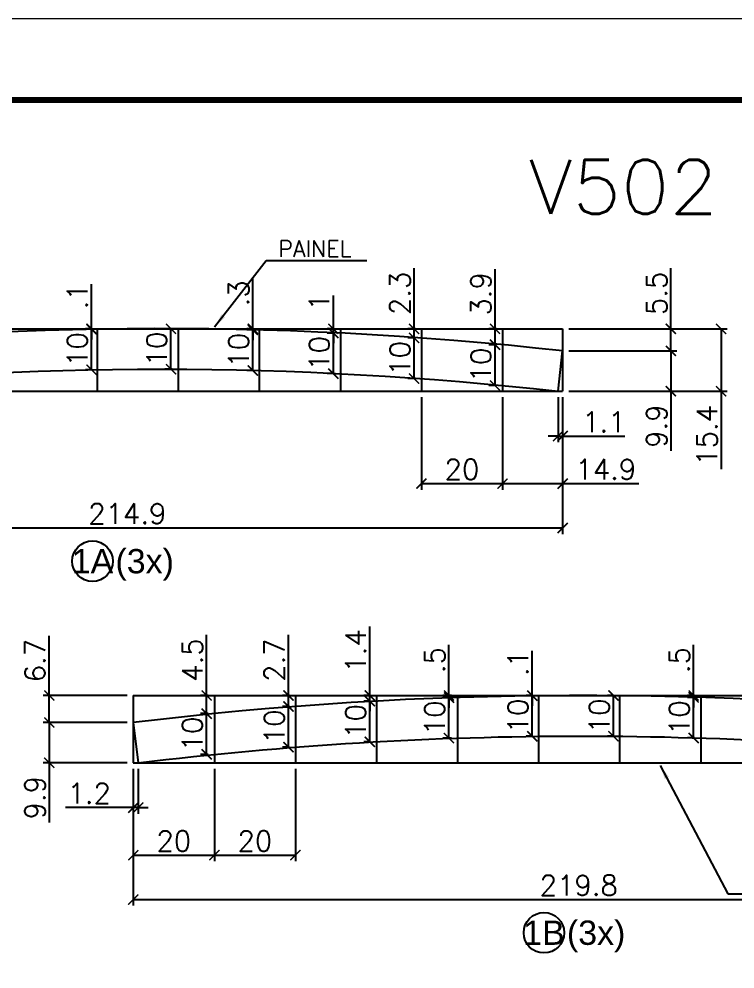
# Model space of a CAD drawing. Extents: x 3309 to 9563, y -2522 to 14608.
# Drawn here: x 8404.7 to 8758.1, y 7247.6 to 7716.4 of the extents above; entities that cross this region are included whole.
import ezdxf
from ezdxf.enums import TextEntityAlignment as Align

# ---------------------------------------------------------------- set-up
doc = ezdxf.new("R2010")
doc.units = 0
doc.header["$PDMODE"] = 35
doc.header["$PDSIZE"] = -10
doc.linetypes.add('DASHED', pattern=[0.75, 0.5, -0.25])
doc.layers.add('COTA', color=241, linetype='Continuous')
doc.layers.add('Romaneio', color=10, linetype='Continuous')
for name, color, linetype, lineweight in [('Folhas', 255, 'Continuous', 9), ('SARRAFO DE PRESSAO', 251, 'DASHED', 9), ('Texto Seção', 7, 'Continuous', 15)]:
    doc.layers.add(name, color=color, linetype=linetype, lineweight=lineweight)
doc.styles.add('ARIAL', font='arial.ttf')
doc.styles.add('COTA TECNICA', font='techl___.ttf', dxfattribs={"height": 10})
doc.styles.add('REGUA-120', font='ROMANS.shx', dxfattribs={"height": 15})
doc.styles.add('Romans', font='romans.shx')
doc.dimstyles.new('Cota Seção (2x)', dxfattribs={"dimtxt": 10, "dimasz": 5, "dimexe": 3, "dimexo": 3, "dimgap": 2, "dimtad": 3, "dimdec": 1, "dimlfac": 0.5, "dimzin": 12, "dimdsep": 46, "dimtxsty": 'Romans', "dimblk": 'ARCHTICK', "dimcen": 0, "dimclrd": 4, "dimclre": 4, "dimclrt": 1, "dimadec": 1, "dimazin": 3, "dimtfac": 1, "dimtdec": 1, "dimtmove": 0, "dimatfit": 3, "dimldrblk": 'OBLIQUE', "dimfxl": 1, "dimtolj": 1, "dimtzin": 12, "dimarcsym": 0})
doc.dimstyles.new('PAINEL', dxfattribs={"dimtxt": 10, "dimasz": 3, "dimexe": 3, "dimexo": 3, "dimgap": 3, "dimtad": 1, "dimdec": 1, "dimzin": 12, "dimdsep": 46, "dimtxsty": 'COTA TECNICA', "dimblk1": 'OBLIQUE', "dimblk2": 'OBLIQUE', "dimsah": 1, "dimcen": 0.9, "dimclrd": 4, "dimclre": 4, "dimclrt": 240, "dimadec": 1, "dimazin": 3, "dimtfac": 1, "dimtdec": 1, "dimtmove": 0, "dimatfit": 3, "dimfxl": 1, "dimtolj": 1, "dimtzin": 12, "dimarcsym": 0})

# ---------------------------------------------------------------- blocks, each defined once
blk = doc.blocks.new('9999999999')
at = {"layer": 'Folhas'}
blk.add_lwpolyline([(98138.98, 34190.21), (99623.98, 34190.21), (99623.98, 35240.21), (98138.98, 35240.21)], close=True, dxfattribs=at)
at = {"layer": 'Folhas', "color": 30, "const_width": 3}
blk.add_lwpolyline([(98213.98, 34230.21), (99583.98, 34230.21), (99583.98, 35200.21), (98213.98, 35200.21)], close=True, dxfattribs=at)
blk = doc.blocks.new('_ArchTick')
at = {"color": 0, "linetype": 'ByBlock', "const_width": 0.15}
blk.add_lwpolyline([(-0.5, -0.5), (0.5, 0.5)], dxfattribs=at)
blk = doc.blocks.new('*D1742')
at = {"layer": 'COTA', "color": 4, "lineweight": -2, "transparency": 16777216}
for p, q in [((8243.31, 7529.73), (8243.31, 7462.25)), ((8673.02, 7529.73), (8673.02, 7462.25)), ((8243.31, 7465.25), (8673.02, 7465.25))]:
    blk.add_line(p, q, dxfattribs=at)
at = {"layer": 'Defpoints', "color": 0, "transparency": 16777216}
for p in [(8243.31, 7532.73), (8673.02, 7532.73), (8673.02, 7465.25)]:
    blk.add_point(p, dxfattribs=at)
at = {"layer": 'COTA', "color": 4, "lineweight": -2, "transparency": 16777216, "xscale": 5, "yscale": 5, "zscale": 5, "rotation": 180}
blk.add_blockref('_ArchTick', (8243.31, 7465.25), dxfattribs=at)
at = {"layer": 'COTA', "color": 4, "lineweight": -2, "transparency": 16777216, "xscale": 5, "yscale": 5, "zscale": 5}
blk.add_blockref('_ArchTick', (8673.02, 7465.25), dxfattribs=at)
at = {"layer": 'COTA', "color": 1, "transparency": 16777216, "insert": (8458.17, 7472.25), "char_height": 10, "attachment_point": 5, "style": 'Romans'}
blk.add_mtext('\\A1;214.9', dxfattribs=at)
blk = doc.blocks.new('_Oblique')
at = {"color": 0, "linetype": 'ByBlock', "lineweight": -2}
blk.add_line((-0.5, -0.5), (0.5, 0.5), dxfattribs=at)
blk = doc.blocks.new('*D1746')
at = {"layer": 'COTA', "color": 4, "lineweight": -2, "transparency": 16777216}
for p, q in [((8603.31, 7529.73), (8603.31, 7484.14)), ((8643.31, 7529.73), (8643.31, 7484.14)), ((8603.31, 7487.14), (8643.31, 7487.14))]:
    blk.add_line(p, q, dxfattribs=at)
at = {"layer": 'Defpoints', "color": 0, "transparency": 16777216}
for p in [(8603.31, 7532.73), (8643.31, 7532.73), (8643.31, 7487.14)]:
    blk.add_point(p, dxfattribs=at)
at = {"layer": 'COTA', "color": 4, "lineweight": -2, "transparency": 16777216, "xscale": 5, "yscale": 5, "zscale": 5, "rotation": 180}
blk.add_blockref('_ArchTick', (8603.31, 7487.14), dxfattribs=at)
at = {"layer": 'COTA', "color": 4, "lineweight": -2, "transparency": 16777216, "xscale": 5, "yscale": 5, "zscale": 5}
blk.add_blockref('_ArchTick', (8643.31, 7487.14), dxfattribs=at)
at = {"layer": 'COTA', "color": 1, "transparency": 16777216, "insert": (8623.31, 7494.14), "char_height": 10, "attachment_point": 5, "style": 'Romans'}
blk.add_mtext('\\A1;20', dxfattribs=at)
blk = doc.blocks.new('*D1747')
at = {"layer": 'COTA', "color": 4, "lineweight": -2, "transparency": 16777216}
for p, q in [((8643.31, 7529.73), (8643.31, 7484.14)), ((8673.02, 7529.73), (8673.02, 7484.14)), ((8643.31, 7487.14), (8673.02, 7487.14)), ((8673.02, 7487.14), (8710.6, 7487.14))]:
    blk.add_line(p, q, dxfattribs=at)
at = {"layer": 'Defpoints', "color": 0, "transparency": 16777216}
for p in [(8643.31, 7532.73), (8673.02, 7532.73), (8673.02, 7487.14)]:
    blk.add_point(p, dxfattribs=at)
at = {"layer": 'COTA', "color": 4, "lineweight": -2, "transparency": 16777216, "xscale": 5, "yscale": 5, "zscale": 5, "rotation": 180}
blk.add_blockref('_ArchTick', (8643.31, 7487.14), dxfattribs=at)
at = {"layer": 'COTA', "color": 4, "lineweight": -2, "transparency": 16777216, "xscale": 5, "yscale": 5, "zscale": 5}
blk.add_blockref('_ArchTick', (8673.02, 7487.14), dxfattribs=at)
at = {"layer": 'COTA', "color": 1, "transparency": 16777216, "insert": (8694.31, 7494.14), "char_height": 10, "attachment_point": 5, "style": 'Romans'}
blk.add_mtext('\\A1;14.9', dxfattribs=at)
blk = doc.blocks.new('*D1748')
at = {"layer": 'COTA', "color": 4, "lineweight": -2, "transparency": 16777216}
for p, q in [((8670.81, 7529.73), (8670.81, 7507.6)), ((8673.02, 7529.73), (8673.02, 7507.6)), ((8670.81, 7510.6), (8665.81, 7510.6)), ((8670.81, 7510.6), (8673.02, 7510.6)), ((8673.02, 7510.6), (8703.69, 7510.6))]:
    blk.add_line(p, q, dxfattribs=at)
at = {"layer": 'Defpoints', "color": 0, "transparency": 16777216}
for p in [(8670.81, 7532.73), (8673.02, 7532.73), (8673.02, 7510.6)]:
    blk.add_point(p, dxfattribs=at)
at = {"layer": 'COTA', "color": 4, "lineweight": -2, "transparency": 16777216, "xscale": 5, "yscale": 5, "zscale": 5}
blk.add_blockref('_ArchTick', (8670.81, 7510.6), dxfattribs=at)
at = {"layer": 'COTA', "color": 4, "lineweight": -2, "transparency": 16777216, "xscale": 5, "yscale": 5, "zscale": 5, "rotation": 180}
blk.add_blockref('_ArchTick', (8673.02, 7510.6), dxfattribs=at)
at = {"layer": 'COTA', "color": 1, "transparency": 16777216, "insert": (8693.36, 7517.6), "char_height": 10, "attachment_point": 5, "style": 'Romans'}
blk.add_mtext('\\A1;1.1', dxfattribs=at)
blk = doc.blocks.new('*D1759')
at = {"layer": 'COTA', "color": 4, "lineweight": -2, "transparency": 16777216}
for p, q in [((8440.31, 7563.32), (8437.55, 7563.32)), ((8440.55, 7543.32), (8440.55, 7563.32)), ((8440.31, 7543.32), (8437.55, 7543.32))]:
    blk.add_line(p, q, dxfattribs=at)
at = {"layer": 'Defpoints', "color": 0, "transparency": 16777216}
for p in [(8440.55, 7563.32), (8443.31, 7563.32), (8443.31, 7543.32)]:
    blk.add_point(p, dxfattribs=at)
at = {"layer": 'COTA', "color": 4, "lineweight": -2, "transparency": 16777216, "xscale": 5, "yscale": 5, "zscale": 5}
for p, rotation in [((8440.55, 7563.32), 90), ((8440.55, 7543.32), 270)]:
    blk.add_blockref('_ArchTick', p, dxfattribs=dict(at, rotation=rotation))
at = {"layer": 'COTA', "color": 1, "transparency": 16777216, "insert": (8433.55, 7553.32), "char_height": 10, "attachment_point": 5, "rotation": 90, "style": 'Romans'}
blk.add_mtext('\\A1;10', dxfattribs=at)
blk = doc.blocks.new('*D1760')
at = {"layer": 'COTA', "color": 4, "lineweight": -2, "transparency": 16777216}
for p, q in [((8440.55, 7563.52), (8440.55, 7585.62)), ((8440.31, 7563.52), (8437.55, 7563.52)), ((8440.31, 7563.32), (8437.55, 7563.32)), ((8440.55, 7563.32), (8440.55, 7563.52)), ((8440.55, 7563.32), (8440.55, 7558.32))]:
    blk.add_line(p, q, dxfattribs=at)
at = {"layer": 'Defpoints', "color": 0, "transparency": 16777216}
for p in [(8440.55, 7563.52), (8443.31, 7563.52), (8443.31, 7563.32)]:
    blk.add_point(p, dxfattribs=at)
at = {"layer": 'COTA', "color": 4, "lineweight": -2, "transparency": 16777216, "xscale": 5, "yscale": 5, "zscale": 5}
for p, rotation in [((8440.55, 7563.52), 270), ((8440.55, 7563.32), 90)]:
    blk.add_blockref('_ArchTick', p, dxfattribs=dict(at, rotation=rotation))
at = {"layer": 'COTA', "color": 1, "transparency": 16777216, "insert": (8433.55, 7579.57), "char_height": 10, "attachment_point": 5, "rotation": 90, "style": 'Romans'}
blk.add_mtext('\\A1;.1', dxfattribs=at)
blk = doc.blocks.new('*D1761')
at = {"layer": 'COTA', "color": 4, "lineweight": -2, "transparency": 16777216}
for p, q in [((8480.31, 7563.52), (8476.72, 7563.52)), ((8479.72, 7543.59), (8479.72, 7563.52)), ((8480.31, 7543.59), (8476.72, 7543.59))]:
    blk.add_line(p, q, dxfattribs=at)
at = {"layer": 'Defpoints', "color": 0, "transparency": 16777216}
for p in [(8479.72, 7563.52), (8483.31, 7563.52), (8483.31, 7543.59)]:
    blk.add_point(p, dxfattribs=at)
at = {"layer": 'COTA', "color": 4, "lineweight": -2, "transparency": 16777216, "xscale": 5, "yscale": 5, "zscale": 5}
for p, rotation in [((8479.72, 7563.52), 90), ((8479.72, 7543.59), 270)]:
    blk.add_blockref('_ArchTick', p, dxfattribs=dict(at, rotation=rotation))
at = {"layer": 'COTA', "color": 1, "transparency": 16777216, "insert": (8472.72, 7553.56), "char_height": 10, "attachment_point": 5, "rotation": 90, "style": 'Romans'}
blk.add_mtext('\\A1;10', dxfattribs=at)
blk = doc.blocks.new('*D1762')
at = {"layer": 'COTA', "color": 4, "lineweight": -2, "transparency": 16777216}
for p, q in [((8520.31, 7562.96), (8517.13, 7562.96)), ((8520.13, 7542.96), (8520.13, 7562.96)), ((8520.31, 7542.96), (8517.13, 7542.96))]:
    blk.add_line(p, q, dxfattribs=at)
at = {"layer": 'Defpoints', "color": 0, "transparency": 16777216}
for p in [(8520.13, 7562.96), (8523.31, 7562.96), (8523.31, 7542.96)]:
    blk.add_point(p, dxfattribs=at)
at = {"layer": 'COTA', "color": 4, "lineweight": -2, "transparency": 16777216, "xscale": 5, "yscale": 5, "zscale": 5}
for p, rotation in [((8520.13, 7562.96), 90), ((8520.13, 7542.96), 270)]:
    blk.add_blockref('_ArchTick', p, dxfattribs=dict(at, rotation=rotation))
at = {"layer": 'COTA', "color": 1, "transparency": 16777216, "insert": (8513.13, 7552.96), "char_height": 10, "attachment_point": 5, "rotation": 90, "style": 'Romans'}
blk.add_mtext('\\A1;10', dxfattribs=at)
blk = doc.blocks.new('*D1763')
at = {"layer": 'COTA', "color": 4, "lineweight": -2, "transparency": 16777216}
for p, q in [((8520.13, 7563.52), (8520.13, 7588.48)), ((8520.31, 7563.52), (8517.13, 7563.52)), ((8520.31, 7562.96), (8517.13, 7562.96)), ((8520.13, 7562.96), (8520.13, 7563.52)), ((8520.13, 7562.96), (8520.13, 7557.96))]:
    blk.add_line(p, q, dxfattribs=at)
at = {"layer": 'Defpoints', "color": 0, "transparency": 16777216}
for p in [(8520.13, 7563.52), (8523.31, 7563.52), (8523.31, 7562.96)]:
    blk.add_point(p, dxfattribs=at)
at = {"layer": 'COTA', "color": 4, "lineweight": -2, "transparency": 16777216, "xscale": 5, "yscale": 5, "zscale": 5}
for p, rotation in [((8520.13, 7563.52), 270), ((8520.13, 7562.96), 90)]:
    blk.add_blockref('_ArchTick', p, dxfattribs=dict(at, rotation=rotation))
at = {"layer": 'COTA', "color": 1, "transparency": 16777216, "insert": (8513.13, 7581), "char_height": 10, "attachment_point": 5, "rotation": 90, "style": 'Romans'}
blk.add_mtext('\\A1;.3', dxfattribs=at)
blk = doc.blocks.new('*D1764')
at = {"layer": 'COTA', "color": 4, "lineweight": -2, "transparency": 16777216}
for p, q in [((8560.31, 7561.44), (8556.85, 7561.44)), ((8559.85, 7541.41), (8559.85, 7561.44)), ((8560.31, 7541.41), (8556.85, 7541.41))]:
    blk.add_line(p, q, dxfattribs=at)
at = {"layer": 'Defpoints', "color": 0, "transparency": 16777216}
for p in [(8559.85, 7561.44), (8563.31, 7561.44), (8563.31, 7541.41)]:
    blk.add_point(p, dxfattribs=at)
at = {"layer": 'COTA', "color": 4, "lineweight": -2, "transparency": 16777216, "xscale": 5, "yscale": 5, "zscale": 5}
for p, rotation in [((8559.85, 7561.44), 90), ((8559.85, 7541.41), 270)]:
    blk.add_blockref('_ArchTick', p, dxfattribs=dict(at, rotation=rotation))
at = {"layer": 'COTA', "color": 1, "transparency": 16777216, "insert": (8552.85, 7551.42), "char_height": 10, "attachment_point": 5, "rotation": 90, "style": 'Romans'}
blk.add_mtext('\\A1;10', dxfattribs=at)
blk = doc.blocks.new('*D1765')
at = {"layer": 'COTA', "color": 4, "lineweight": -2, "transparency": 16777216}
for p, q in [((8559.85, 7563.52), (8559.85, 7579.91)), ((8560.31, 7563.52), (8556.85, 7563.52)), ((8559.85, 7561.44), (8559.85, 7563.52)), ((8560.31, 7561.44), (8556.85, 7561.44)), ((8559.85, 7561.44), (8559.85, 7556.44))]:
    blk.add_line(p, q, dxfattribs=at)
at = {"layer": 'Defpoints', "color": 0, "transparency": 16777216}
for p in [(8559.85, 7563.52), (8563.31, 7563.52), (8563.31, 7561.44)]:
    blk.add_point(p, dxfattribs=at)
at = {"layer": 'COTA', "color": 4, "lineweight": -2, "transparency": 16777216, "xscale": 5, "yscale": 5, "zscale": 5}
for p, rotation in [((8559.85, 7563.52), 270), ((8559.85, 7561.44), 90)]:
    blk.add_blockref('_ArchTick', p, dxfattribs=dict(at, rotation=rotation))
at = {"layer": 'COTA', "color": 1, "transparency": 16777216, "insert": (8552.85, 7576.72), "char_height": 10, "attachment_point": 5, "rotation": 90, "style": 'Romans'}
blk.add_mtext('\\A1;1', dxfattribs=at)
blk = doc.blocks.new('*D1766')
at = {"layer": 'COTA', "color": 4, "lineweight": -2, "transparency": 16777216}
for p, q in [((8600.31, 7559.01), (8596.68, 7559.01)), ((8599.68, 7538.96), (8599.68, 7559.01)), ((8600.31, 7538.96), (8596.68, 7538.96))]:
    blk.add_line(p, q, dxfattribs=at)
at = {"layer": 'Defpoints', "color": 0, "transparency": 16777216}
for p in [(8599.68, 7559.01), (8603.31, 7559.01), (8603.31, 7538.96)]:
    blk.add_point(p, dxfattribs=at)
at = {"layer": 'COTA', "color": 4, "lineweight": -2, "transparency": 16777216, "xscale": 5, "yscale": 5, "zscale": 5}
for p, rotation in [((8599.68, 7559.01), 90), ((8599.68, 7538.96), 270)]:
    blk.add_blockref('_ArchTick', p, dxfattribs=dict(at, rotation=rotation))
at = {"layer": 'COTA', "color": 1, "transparency": 16777216, "insert": (8592.68, 7548.98), "char_height": 10, "attachment_point": 5, "rotation": 90, "style": 'Romans'}
blk.add_mtext('\\A1;10', dxfattribs=at)
blk = doc.blocks.new('*D1767')
at = {"layer": 'COTA', "color": 4, "lineweight": -2, "transparency": 16777216}
for p, q in [((8599.68, 7563.52), (8599.68, 7593.48)), ((8600.31, 7563.52), (8596.68, 7563.52)), ((8599.68, 7559.01), (8599.68, 7563.52)), ((8600.31, 7559.01), (8596.68, 7559.01))]:
    blk.add_line(p, q, dxfattribs=at)
at = {"layer": 'Defpoints', "color": 0, "transparency": 16777216}
for p in [(8599.68, 7563.52), (8603.31, 7563.52), (8603.31, 7559.01)]:
    blk.add_point(p, dxfattribs=at)
at = {"layer": 'COTA', "color": 4, "lineweight": -2, "transparency": 16777216, "xscale": 5, "yscale": 5, "zscale": 5}
for p, rotation in [((8599.68, 7563.52), 90), ((8599.68, 7559.01), 270)]:
    blk.add_blockref('_ArchTick', p, dxfattribs=dict(at, rotation=rotation))
at = {"layer": 'COTA', "color": 1, "transparency": 16777216, "insert": (8592.68, 7581), "char_height": 10, "attachment_point": 5, "rotation": 90, "style": 'Romans'}
blk.add_mtext('\\A1;2.3', dxfattribs=at)
blk = doc.blocks.new('*D1768')
at = {"layer": 'COTA', "color": 4, "lineweight": -2, "transparency": 16777216}
for p, q in [((8640.31, 7555.67), (8636.64, 7555.67)), ((8639.64, 7535.58), (8639.64, 7555.67)), ((8640.31, 7535.58), (8636.64, 7535.58))]:
    blk.add_line(p, q, dxfattribs=at)
at = {"layer": 'Defpoints', "color": 0, "transparency": 16777216}
for p in [(8639.64, 7555.67), (8643.31, 7555.67), (8643.31, 7535.58)]:
    blk.add_point(p, dxfattribs=at)
at = {"layer": 'COTA', "color": 4, "lineweight": -2, "transparency": 16777216, "xscale": 5, "yscale": 5, "zscale": 5}
for p, rotation in [((8639.64, 7555.67), 90), ((8639.64, 7535.58), 270)]:
    blk.add_blockref('_ArchTick', p, dxfattribs=dict(at, rotation=rotation))
at = {"layer": 'COTA', "color": 1, "transparency": 16777216, "insert": (8632.64, 7545.63), "char_height": 10, "attachment_point": 5, "rotation": 90, "style": 'Romans'}
blk.add_mtext('\\A1;10', dxfattribs=at)
blk = doc.blocks.new('*D1769')
at = {"layer": 'COTA', "color": 4, "lineweight": -2, "transparency": 16777216}
for p, q in [((8639.64, 7563.52), (8639.64, 7593)), ((8640.31, 7563.52), (8636.64, 7563.52)), ((8639.64, 7555.67), (8639.64, 7563.52)), ((8640.31, 7555.67), (8636.64, 7555.67))]:
    blk.add_line(p, q, dxfattribs=at)
at = {"layer": 'Defpoints', "color": 0, "transparency": 16777216}
for p in [(8639.64, 7563.52), (8643.31, 7563.52), (8643.31, 7555.67)]:
    blk.add_point(p, dxfattribs=at)
at = {"layer": 'COTA', "color": 4, "lineweight": -2, "transparency": 16777216, "xscale": 5, "yscale": 5, "zscale": 5}
for p, rotation in [((8639.64, 7563.52), 90), ((8639.64, 7555.67), 270)]:
    blk.add_blockref('_ArchTick', p, dxfattribs=dict(at, rotation=rotation))
at = {"layer": 'COTA', "color": 1, "transparency": 16777216, "insert": (8632.64, 7580.76), "char_height": 10, "attachment_point": 5, "rotation": 90, "style": 'Romans'}
blk.add_mtext('\\A1;3.9', dxfattribs=at)
blk = doc.blocks.new('*D1770')
at = {"layer": 'COTA', "color": 4, "lineweight": -2, "transparency": 16777216}
for p, q in [((8676.02, 7552.61), (8729.43, 7552.61)), ((8726.43, 7552.61), (8726.43, 7532.73)), ((8676.02, 7532.73), (8729.43, 7532.73)), ((8726.43, 7532.73), (8726.43, 7503.26))]:
    blk.add_line(p, q, dxfattribs=at)
at = {"layer": 'Defpoints', "color": 0, "transparency": 16777216}
for p in [(8673.02, 7552.61), (8673.02, 7532.73), (8726.43, 7532.73)]:
    blk.add_point(p, dxfattribs=at)
at = {"layer": 'COTA', "color": 4, "lineweight": -2, "transparency": 16777216, "xscale": 5, "yscale": 5, "zscale": 5}
for p, rotation in [((8726.43, 7552.61), 90), ((8726.43, 7532.73), 270)]:
    blk.add_blockref('_ArchTick', p, dxfattribs=dict(at, rotation=rotation))
at = {"layer": 'COTA', "color": 1, "transparency": 16777216, "insert": (8719.43, 7515.49), "char_height": 10, "attachment_point": 5, "rotation": 90, "style": 'Romans'}
blk.add_mtext('\\A1;9.9', dxfattribs=at)
blk = doc.blocks.new('*D1771')
at = {"layer": 'COTA', "color": 4, "lineweight": -2, "transparency": 16777216}
for p, q in [((8726.43, 7563.52), (8726.43, 7593.48)), ((8676.02, 7563.52), (8729.43, 7563.52)), ((8726.43, 7552.61), (8726.43, 7563.52)), ((8676.02, 7552.61), (8729.43, 7552.61))]:
    blk.add_line(p, q, dxfattribs=at)
at = {"layer": 'Defpoints', "color": 0, "transparency": 16777216}
for p in [(8673.02, 7563.52), (8726.43, 7563.52), (8673.02, 7552.61)]:
    blk.add_point(p, dxfattribs=at)
at = {"layer": 'COTA', "color": 4, "lineweight": -2, "transparency": 16777216, "xscale": 5, "yscale": 5, "zscale": 5}
for p, rotation in [((8726.43, 7563.52), 90), ((8726.43, 7552.61), 270)]:
    blk.add_blockref('_ArchTick', p, dxfattribs=dict(at, rotation=rotation))
at = {"layer": 'COTA', "color": 1, "transparency": 16777216, "insert": (8719.43, 7581), "char_height": 10, "attachment_point": 5, "rotation": 90, "style": 'Romans'}
blk.add_mtext('\\A1;5.5', dxfattribs=at)
blk = doc.blocks.new('*D1772')
at = {"layer": 'COTA', "color": 4, "lineweight": -2, "transparency": 16777216}
for p, q in [((8676.02, 7563.52), (8754.19, 7563.52)), ((8751.19, 7563.52), (8751.19, 7532.73)), ((8676.02, 7532.73), (8754.19, 7532.73)), ((8751.19, 7532.73), (8751.19, 7494.21))]:
    blk.add_line(p, q, dxfattribs=at)
at = {"layer": 'Defpoints', "color": 0, "transparency": 16777216}
for p in [(8673.02, 7563.52), (8673.02, 7532.73), (8751.19, 7532.73)]:
    blk.add_point(p, dxfattribs=at)
at = {"layer": 'COTA', "color": 4, "lineweight": -2, "transparency": 16777216, "xscale": 5, "yscale": 5, "zscale": 5}
for p, rotation in [((8751.19, 7563.52), 90), ((8751.19, 7532.73), 270)]:
    blk.add_blockref('_ArchTick', p, dxfattribs=dict(at, rotation=rotation))
at = {"layer": 'COTA', "color": 1, "transparency": 16777216, "insert": (8744.19, 7510.97), "char_height": 10, "attachment_point": 5, "rotation": 90, "style": 'Romans'}
blk.add_mtext('\\A1;15.4', dxfattribs=at)
blk = doc.blocks.new('*D1815')
at = {"layer": 'COTA', "color": 4, "lineweight": -2, "transparency": 16777216}
for p, q in [((8461.13, 7346.38), (8461.13, 7278.9)), ((8900.82, 7346.38), (8900.82, 7278.9)), ((8461.13, 7281.9), (8900.82, 7281.9))]:
    blk.add_line(p, q, dxfattribs=at)
at = {"layer": 'Defpoints', "color": 0, "transparency": 16777216}
for p in [(8461.13, 7349.38), (8900.82, 7349.38), (8900.82, 7281.9)]:
    blk.add_point(p, dxfattribs=at)
at = {"layer": 'COTA', "color": 4, "lineweight": -2, "transparency": 16777216, "xscale": 5, "yscale": 5, "zscale": 5, "rotation": 180}
blk.add_blockref('_ArchTick', (8461.13, 7281.9), dxfattribs=at)
at = {"layer": 'COTA', "color": 4, "lineweight": -2, "transparency": 16777216, "xscale": 5, "yscale": 5, "zscale": 5}
blk.add_blockref('_ArchTick', (8900.82, 7281.9), dxfattribs=at)
at = {"layer": 'COTA', "color": 1, "transparency": 16777216, "insert": (8680.97, 7288.9), "char_height": 10, "attachment_point": 5, "style": 'Romans'}
blk.add_mtext('\\A1;219.8', dxfattribs=at)
blk = doc.blocks.new('*D1816')
at = {"layer": 'COTA', "color": 4, "lineweight": -2, "transparency": 16777216}
for p, q in [((8461.13, 7346.38), (8461.13, 7324.25)), ((8463.53, 7346.38), (8463.53, 7324.25)), ((8461.13, 7327.25), (8427.6, 7327.25)), ((8463.53, 7327.25), (8461.13, 7327.25)), ((8463.53, 7327.25), (8468.53, 7327.25))]:
    blk.add_line(p, q, dxfattribs=at)
at = {"layer": 'Defpoints', "color": 0, "transparency": 16777216}
for p in [(8461.13, 7349.38), (8463.53, 7349.38), (8461.13, 7327.25)]:
    blk.add_point(p, dxfattribs=at)
at = {"layer": 'COTA', "color": 4, "lineweight": -2, "transparency": 16777216, "xscale": 5, "yscale": 5, "zscale": 5}
blk.add_blockref('_ArchTick', (8461.13, 7327.25), dxfattribs=at)
at = {"layer": 'COTA', "color": 4, "lineweight": -2, "transparency": 16777216, "xscale": 5, "yscale": 5, "zscale": 5, "rotation": 180}
blk.add_blockref('_ArchTick', (8463.53, 7327.25), dxfattribs=at)
at = {"layer": 'COTA', "color": 1, "transparency": 16777216, "insert": (8439.36, 7334.25), "char_height": 10, "attachment_point": 5, "style": 'Romans'}
blk.add_mtext('\\A1;1.2', dxfattribs=at)
blk = doc.blocks.new('*D1817')
at = {"layer": 'COTA', "color": 4, "lineweight": -2, "transparency": 16777216}
for p, q in [((8461.13, 7346.38), (8461.13, 7300.79)), ((8501.13, 7346.38), (8501.13, 7300.79)), ((8461.13, 7303.79), (8501.13, 7303.79))]:
    blk.add_line(p, q, dxfattribs=at)
at = {"layer": 'Defpoints', "color": 0, "transparency": 16777216}
for p in [(8461.13, 7349.38), (8501.13, 7349.38), (8501.13, 7303.79)]:
    blk.add_point(p, dxfattribs=at)
at = {"layer": 'COTA', "color": 4, "lineweight": -2, "transparency": 16777216, "xscale": 5, "yscale": 5, "zscale": 5, "rotation": 180}
blk.add_blockref('_ArchTick', (8461.13, 7303.79), dxfattribs=at)
at = {"layer": 'COTA', "color": 4, "lineweight": -2, "transparency": 16777216, "xscale": 5, "yscale": 5, "zscale": 5}
blk.add_blockref('_ArchTick', (8501.13, 7303.79), dxfattribs=at)
at = {"layer": 'COTA', "color": 1, "transparency": 16777216, "insert": (8481.13, 7310.79), "char_height": 10, "attachment_point": 5, "style": 'Romans'}
blk.add_mtext('\\A1;20', dxfattribs=at)
blk = doc.blocks.new('*D1818')
at = {"layer": 'COTA', "color": 4, "lineweight": -2, "transparency": 16777216}
for p, q in [((8501.13, 7346.38), (8501.13, 7300.79)), ((8541.13, 7346.38), (8541.13, 7300.79)), ((8501.13, 7303.79), (8541.13, 7303.79))]:
    blk.add_line(p, q, dxfattribs=at)
at = {"layer": 'Defpoints', "color": 0, "transparency": 16777216}
for p in [(8501.13, 7349.38), (8541.13, 7349.38), (8541.13, 7303.79)]:
    blk.add_point(p, dxfattribs=at)
at = {"layer": 'COTA', "color": 4, "lineweight": -2, "transparency": 16777216, "xscale": 5, "yscale": 5, "zscale": 5, "rotation": 180}
blk.add_blockref('_ArchTick', (8501.13, 7303.79), dxfattribs=at)
at = {"layer": 'COTA', "color": 4, "lineweight": -2, "transparency": 16777216, "xscale": 5, "yscale": 5, "zscale": 5}
blk.add_blockref('_ArchTick', (8541.13, 7303.79), dxfattribs=at)
at = {"layer": 'COTA', "color": 1, "transparency": 16777216, "insert": (8521.13, 7310.79), "char_height": 10, "attachment_point": 5, "style": 'Romans'}
blk.add_mtext('\\A1;20', dxfattribs=at)
blk = doc.blocks.new('*D1821')
at = {"layer": 'COTA', "color": 4, "lineweight": -2, "transparency": 16777216}
for p, q in [((8458.13, 7369.24), (8416.67, 7369.24)), ((8419.67, 7369.24), (8419.67, 7349.38)), ((8458.13, 7349.38), (8416.67, 7349.38)), ((8419.67, 7349.38), (8419.67, 7319.91))]:
    blk.add_line(p, q, dxfattribs=at)
at = {"layer": 'Defpoints', "color": 0, "transparency": 16777216}
for p in [(8461.13, 7369.24), (8419.67, 7349.38), (8461.13, 7349.38)]:
    blk.add_point(p, dxfattribs=at)
at = {"layer": 'COTA', "color": 4, "lineweight": -2, "transparency": 16777216, "xscale": 5, "yscale": 5, "zscale": 5}
for p, rotation in [((8419.67, 7369.24), 90), ((8419.67, 7349.38), 270)]:
    blk.add_blockref('_ArchTick', p, dxfattribs=dict(at, rotation=rotation))
at = {"layer": 'COTA', "color": 1, "transparency": 16777216, "insert": (8412.67, 7332.15), "char_height": 10, "attachment_point": 5, "rotation": 90, "style": 'Romans'}
blk.add_mtext('\\A1;9.9', dxfattribs=at)
blk = doc.blocks.new('*D1822')
at = {"layer": 'COTA', "color": 4, "lineweight": -2, "transparency": 16777216}
for p, q in [((8419.67, 7382.56), (8419.67, 7412.04)), ((8458.13, 7382.56), (8416.67, 7382.56)), ((8419.67, 7369.24), (8419.67, 7382.56)), ((8458.13, 7369.24), (8416.67, 7369.24))]:
    blk.add_line(p, q, dxfattribs=at)
at = {"layer": 'Defpoints', "color": 0, "transparency": 16777216}
for p in [(8419.67, 7382.56), (8461.13, 7382.56), (8461.13, 7369.24)]:
    blk.add_point(p, dxfattribs=at)
at = {"layer": 'COTA', "color": 4, "lineweight": -2, "transparency": 16777216, "xscale": 5, "yscale": 5, "zscale": 5}
for p, rotation in [((8419.67, 7382.56), 90), ((8419.67, 7369.24), 270)]:
    blk.add_blockref('_ArchTick', p, dxfattribs=dict(at, rotation=rotation))
at = {"layer": 'COTA', "color": 1, "transparency": 16777216, "insert": (8412.67, 7399.8), "char_height": 10, "attachment_point": 5, "rotation": 90, "style": 'Romans'}
blk.add_mtext('\\A1;6.7', dxfattribs=at)
blk = doc.blocks.new('*D1827')
at = {"layer": 'COTA', "color": 4, "lineweight": -2, "transparency": 16777216}
for p, q in [((8498.13, 7373.64), (8494.31, 7373.64)), ((8497.31, 7353.54), (8497.31, 7373.64)), ((8498.13, 7353.54), (8494.31, 7353.54))]:
    blk.add_line(p, q, dxfattribs=at)
at = {"layer": 'Defpoints', "color": 0, "transparency": 16777216}
for p in [(8497.31, 7373.64), (8501.13, 7373.64), (8501.13, 7353.54)]:
    blk.add_point(p, dxfattribs=at)
at = {"layer": 'COTA', "color": 4, "lineweight": -2, "transparency": 16777216, "xscale": 5, "yscale": 5, "zscale": 5}
for p, rotation in [((8497.31, 7373.64), 90), ((8497.31, 7353.54), 270)]:
    blk.add_blockref('_ArchTick', p, dxfattribs=dict(at, rotation=rotation))
at = {"layer": 'COTA', "color": 1, "transparency": 16777216, "insert": (8490.31, 7363.59), "char_height": 10, "attachment_point": 5, "rotation": 90, "style": 'Romans'}
blk.add_mtext('\\A1;10', dxfattribs=at)
blk = doc.blocks.new('*D1828')
at = {"layer": 'COTA', "color": 4, "lineweight": -2, "transparency": 16777216}
for p, q in [((8497.31, 7382.56), (8497.31, 7412.51)), ((8498.13, 7382.56), (8494.31, 7382.56)), ((8497.31, 7373.64), (8497.31, 7382.56)), ((8498.13, 7373.64), (8494.31, 7373.64))]:
    blk.add_line(p, q, dxfattribs=at)
at = {"layer": 'Defpoints', "color": 0, "transparency": 16777216}
for p in [(8497.31, 7382.56), (8501.13, 7382.56), (8501.13, 7373.64)]:
    blk.add_point(p, dxfattribs=at)
at = {"layer": 'COTA', "color": 4, "lineweight": -2, "transparency": 16777216, "xscale": 5, "yscale": 5, "zscale": 5}
for p, rotation in [((8497.31, 7382.56), 90), ((8497.31, 7373.64), 270)]:
    blk.add_blockref('_ArchTick', p, dxfattribs=dict(at, rotation=rotation))
at = {"layer": 'COTA', "color": 1, "transparency": 16777216, "insert": (8490.31, 7400.04), "char_height": 10, "attachment_point": 5, "rotation": 90, "style": 'Romans'}
blk.add_mtext('\\A1;4.5', dxfattribs=at)
blk = doc.blocks.new('*D1829')
at = {"layer": 'COTA', "color": 4, "lineweight": -2, "transparency": 16777216}
for p, q in [((8538.13, 7377.15), (8534.7, 7377.15)), ((8537.7, 7357.09), (8537.7, 7377.15)), ((8538.13, 7357.09), (8534.7, 7357.09))]:
    blk.add_line(p, q, dxfattribs=at)
at = {"layer": 'Defpoints', "color": 0, "transparency": 16777216}
for p in [(8537.7, 7377.15), (8541.13, 7377.15), (8541.13, 7357.09)]:
    blk.add_point(p, dxfattribs=at)
at = {"layer": 'COTA', "color": 4, "lineweight": -2, "transparency": 16777216, "xscale": 5, "yscale": 5, "zscale": 5}
for p, rotation in [((8537.7, 7377.15), 90), ((8537.7, 7357.09), 270)]:
    blk.add_blockref('_ArchTick', p, dxfattribs=dict(at, rotation=rotation))
at = {"layer": 'COTA', "color": 1, "transparency": 16777216, "insert": (8530.7, 7367.12), "char_height": 10, "attachment_point": 5, "rotation": 90, "style": 'Romans'}
blk.add_mtext('\\A1;10', dxfattribs=at)
blk = doc.blocks.new('*D1830')
at = {"layer": 'COTA', "color": 4, "lineweight": -2, "transparency": 16777216}
for p, q in [((8537.7, 7382.56), (8537.7, 7412.51)), ((8538.13, 7382.56), (8534.7, 7382.56)), ((8537.7, 7377.15), (8537.7, 7382.56)), ((8538.13, 7377.15), (8534.7, 7377.15))]:
    blk.add_line(p, q, dxfattribs=at)
at = {"layer": 'Defpoints', "color": 0, "transparency": 16777216}
for p in [(8537.7, 7382.56), (8541.13, 7382.56), (8541.13, 7377.15)]:
    blk.add_point(p, dxfattribs=at)
at = {"layer": 'COTA', "color": 4, "lineweight": -2, "transparency": 16777216, "xscale": 5, "yscale": 5, "zscale": 5}
for p, rotation in [((8537.7, 7382.56), 90), ((8537.7, 7377.15), 270)]:
    blk.add_blockref('_ArchTick', p, dxfattribs=dict(at, rotation=rotation))
at = {"layer": 'COTA', "color": 1, "transparency": 16777216, "insert": (8530.7, 7400.04), "char_height": 10, "attachment_point": 5, "rotation": 90, "style": 'Romans'}
blk.add_mtext('\\A1;2.7', dxfattribs=at)
blk = doc.blocks.new('*D1831')
at = {"layer": 'COTA', "color": 4, "lineweight": -2, "transparency": 16777216}
for p, q in [((8578.13, 7379.79), (8574.84, 7379.79)), ((8577.84, 7359.76), (8577.84, 7379.79)), ((8578.13, 7359.76), (8574.84, 7359.76))]:
    blk.add_line(p, q, dxfattribs=at)
at = {"layer": 'Defpoints', "color": 0, "transparency": 16777216}
for p in [(8577.84, 7379.79), (8581.13, 7379.79), (8581.13, 7359.76)]:
    blk.add_point(p, dxfattribs=at)
at = {"layer": 'COTA', "color": 4, "lineweight": -2, "transparency": 16777216, "xscale": 5, "yscale": 5, "zscale": 5}
for p, rotation in [((8577.84, 7379.79), 90), ((8577.84, 7359.76), 270)]:
    blk.add_blockref('_ArchTick', p, dxfattribs=dict(at, rotation=rotation))
at = {"layer": 'COTA', "color": 1, "transparency": 16777216, "insert": (8570.84, 7369.78), "char_height": 10, "attachment_point": 5, "rotation": 90, "style": 'Romans'}
blk.add_mtext('\\A1;10', dxfattribs=at)
blk = doc.blocks.new('*D1832')
at = {"layer": 'COTA', "color": 4, "lineweight": -2, "transparency": 16777216}
for p, q in [((8577.84, 7382.56), (8577.84, 7416.56)), ((8578.13, 7382.56), (8574.84, 7382.56)), ((8578.13, 7379.79), (8574.84, 7379.79)), ((8577.84, 7379.79), (8577.84, 7382.56)), ((8577.84, 7379.79), (8577.84, 7374.79))]:
    blk.add_line(p, q, dxfattribs=at)
at = {"layer": 'Defpoints', "color": 0, "transparency": 16777216}
for p in [(8577.84, 7382.56), (8581.13, 7382.56), (8581.13, 7379.79)]:
    blk.add_point(p, dxfattribs=at)
at = {"layer": 'COTA', "color": 4, "lineweight": -2, "transparency": 16777216, "xscale": 5, "yscale": 5, "zscale": 5}
for p, rotation in [((8577.84, 7382.56), 270), ((8577.84, 7379.79), 90)]:
    blk.add_blockref('_ArchTick', p, dxfattribs=dict(at, rotation=rotation))
at = {"layer": 'COTA', "color": 1, "transparency": 16777216, "insert": (8570.84, 7404.56), "char_height": 10, "attachment_point": 5, "rotation": 90, "style": 'Romans'}
blk.add_mtext('\\A1;1.4', dxfattribs=at)
blk = doc.blocks.new('*D1833')
at = {"layer": 'COTA', "color": 4, "lineweight": -2, "transparency": 16777216}
for p, q in [((8618.13, 7381.56), (8613.91, 7381.56)), ((8616.91, 7361.55), (8616.91, 7381.56)), ((8618.13, 7361.55), (8613.91, 7361.55))]:
    blk.add_line(p, q, dxfattribs=at)
at = {"layer": 'Defpoints', "color": 0, "transparency": 16777216}
for p in [(8616.91, 7381.56), (8621.13, 7381.56), (8621.13, 7361.55)]:
    blk.add_point(p, dxfattribs=at)
at = {"layer": 'COTA', "color": 4, "lineweight": -2, "transparency": 16777216, "xscale": 5, "yscale": 5, "zscale": 5}
for p, rotation in [((8616.91, 7381.56), 90), ((8616.91, 7361.55), 270)]:
    blk.add_blockref('_ArchTick', p, dxfattribs=dict(at, rotation=rotation))
at = {"layer": 'COTA', "color": 1, "transparency": 16777216, "insert": (8609.91, 7371.55), "char_height": 10, "attachment_point": 5, "rotation": 90, "style": 'Romans'}
blk.add_mtext('\\A1;10', dxfattribs=at)
blk = doc.blocks.new('*D1834')
at = {"layer": 'COTA', "color": 4, "lineweight": -2, "transparency": 16777216}
for p, q in [((8616.91, 7382.56), (8616.91, 7407.51)), ((8618.13, 7382.56), (8613.91, 7382.56)), ((8618.13, 7381.56), (8613.91, 7381.56)), ((8616.91, 7381.56), (8616.91, 7382.56)), ((8616.91, 7381.56), (8616.91, 7376.56))]:
    blk.add_line(p, q, dxfattribs=at)
at = {"layer": 'Defpoints', "color": 0, "transparency": 16777216}
for p in [(8616.91, 7382.56), (8621.13, 7382.56), (8621.13, 7381.56)]:
    blk.add_point(p, dxfattribs=at)
at = {"layer": 'COTA', "color": 4, "lineweight": -2, "transparency": 16777216, "xscale": 5, "yscale": 5, "zscale": 5}
for p, rotation in [((8616.91, 7382.56), 270), ((8616.91, 7381.56), 90)]:
    blk.add_blockref('_ArchTick', p, dxfattribs=dict(at, rotation=rotation))
at = {"layer": 'COTA', "color": 1, "transparency": 16777216, "insert": (8609.91, 7400.04), "char_height": 10, "attachment_point": 5, "rotation": 90, "style": 'Romans'}
blk.add_mtext('\\A1;.5', dxfattribs=at)
blk = doc.blocks.new('*D1835')
at = {"layer": 'COTA', "color": 4, "lineweight": -2, "transparency": 16777216}
for p, q in [((8658.13, 7382.45), (8655.02, 7382.45)), ((8658.02, 7362.45), (8658.02, 7382.45)), ((8658.13, 7362.45), (8655.02, 7362.45))]:
    blk.add_line(p, q, dxfattribs=at)
at = {"layer": 'Defpoints', "color": 0, "transparency": 16777216}
for p in [(8658.02, 7382.45), (8661.13, 7382.45), (8661.13, 7362.45)]:
    blk.add_point(p, dxfattribs=at)
at = {"layer": 'COTA', "color": 4, "lineweight": -2, "transparency": 16777216, "xscale": 5, "yscale": 5, "zscale": 5}
for p, rotation in [((8658.02, 7382.45), 90), ((8658.02, 7362.45), 270)]:
    blk.add_blockref('_ArchTick', p, dxfattribs=dict(at, rotation=rotation))
at = {"layer": 'COTA', "color": 1, "transparency": 16777216, "insert": (8651.02, 7372.45), "char_height": 10, "attachment_point": 5, "rotation": 90, "style": 'Romans'}
blk.add_mtext('\\A1;10', dxfattribs=at)
blk = doc.blocks.new('*D1836')
at = {"layer": 'COTA', "color": 4, "lineweight": -2, "transparency": 16777216}
for p, q in [((8658.02, 7382.56), (8658.02, 7404.66)), ((8658.13, 7382.56), (8655.02, 7382.56)), ((8658.13, 7382.45), (8655.02, 7382.45)), ((8658.02, 7382.45), (8658.02, 7382.56)), ((8658.02, 7382.45), (8658.02, 7377.45))]:
    blk.add_line(p, q, dxfattribs=at)
at = {"layer": 'Defpoints', "color": 0, "transparency": 16777216}
for p in [(8658.02, 7382.56), (8661.13, 7382.56), (8661.13, 7382.45)]:
    blk.add_point(p, dxfattribs=at)
at = {"layer": 'COTA', "color": 4, "lineweight": -2, "transparency": 16777216, "xscale": 5, "yscale": 5, "zscale": 5}
for p, rotation in [((8658.02, 7382.56), 270), ((8658.02, 7382.45), 90)]:
    blk.add_blockref('_ArchTick', p, dxfattribs=dict(at, rotation=rotation))
at = {"layer": 'COTA', "color": 1, "transparency": 16777216, "insert": (8651.02, 7398.61), "char_height": 10, "attachment_point": 5, "rotation": 90, "style": 'Romans'}
blk.add_mtext('\\A1;.1', dxfattribs=at)
blk = doc.blocks.new('*D1837')
at = {"layer": 'COTA', "color": 4, "lineweight": -2, "transparency": 16777216}
for p, q in [((8698.13, 7382.56), (8695.1, 7382.56)), ((8698.1, 7362.47), (8698.1, 7382.56)), ((8698.13, 7362.47), (8695.1, 7362.47))]:
    blk.add_line(p, q, dxfattribs=at)
at = {"layer": 'Defpoints', "color": 0, "transparency": 16777216}
for p in [(8698.1, 7382.56), (8701.13, 7382.56), (8701.13, 7362.47)]:
    blk.add_point(p, dxfattribs=at)
at = {"layer": 'COTA', "color": 4, "lineweight": -2, "transparency": 16777216, "xscale": 5, "yscale": 5, "zscale": 5}
for p, rotation in [((8698.1, 7382.56), 90), ((8698.1, 7362.47), 270)]:
    blk.add_blockref('_ArchTick', p, dxfattribs=dict(at, rotation=rotation))
at = {"layer": 'COTA', "color": 1, "transparency": 16777216, "insert": (8691.1, 7372.52), "char_height": 10, "attachment_point": 5, "rotation": 90, "style": 'Romans'}
blk.add_mtext('\\A1;10', dxfattribs=at)
blk = doc.blocks.new('*D1838')
at = {"layer": 'COTA', "color": 4, "lineweight": -2, "transparency": 16777216}
for p, q in [((8738.13, 7381.63), (8734.66, 7381.63)), ((8737.66, 7361.62), (8737.66, 7381.63)), ((8738.13, 7361.62), (8734.66, 7361.62))]:
    blk.add_line(p, q, dxfattribs=at)
at = {"layer": 'Defpoints', "color": 0, "transparency": 16777216}
for p in [(8737.66, 7381.63), (8741.13, 7381.63), (8741.13, 7361.62)]:
    blk.add_point(p, dxfattribs=at)
at = {"layer": 'COTA', "color": 4, "lineweight": -2, "transparency": 16777216, "xscale": 5, "yscale": 5, "zscale": 5}
for p, rotation in [((8737.66, 7381.63), 90), ((8737.66, 7361.62), 270)]:
    blk.add_blockref('_ArchTick', p, dxfattribs=dict(at, rotation=rotation))
at = {"layer": 'COTA', "color": 1, "transparency": 16777216, "insert": (8730.66, 7371.62), "char_height": 10, "attachment_point": 5, "rotation": 90, "style": 'Romans'}
blk.add_mtext('\\A1;10', dxfattribs=at)
blk = doc.blocks.new('*D1839')
at = {"layer": 'COTA', "color": 4, "lineweight": -2, "transparency": 16777216}
for p, q in [((8737.66, 7382.56), (8737.66, 7407.51)), ((8738.13, 7382.56), (8734.66, 7382.56)), ((8738.13, 7381.63), (8734.66, 7381.63)), ((8737.66, 7381.63), (8737.66, 7382.56)), ((8737.66, 7381.63), (8737.66, 7376.63))]:
    blk.add_line(p, q, dxfattribs=at)
at = {"layer": 'Defpoints', "color": 0, "transparency": 16777216}
for p in [(8737.66, 7382.56), (8741.13, 7382.56), (8741.13, 7381.63)]:
    blk.add_point(p, dxfattribs=at)
at = {"layer": 'COTA', "color": 4, "lineweight": -2, "transparency": 16777216, "xscale": 5, "yscale": 5, "zscale": 5}
for p, rotation in [((8737.66, 7382.56), 270), ((8737.66, 7381.63), 90)]:
    blk.add_blockref('_ArchTick', p, dxfattribs=dict(at, rotation=rotation))
at = {"layer": 'COTA', "color": 1, "transparency": 16777216, "insert": (8730.66, 7400.04), "char_height": 10, "attachment_point": 5, "rotation": 90, "style": 'Romans'}
blk.add_mtext('\\A1;.5', dxfattribs=at)

msp = doc.modelspace()

# ---------------------------------------------------------------- linework, layer by layer
at = {"linetype": 'Continuous'}
for points in [[(8670.81, 7532.73), (8673.02, 7552.61, 0.060525), (8243.31, 7548.43), (8279.9, 7532.73, -0.055649)], [(8461.13, 7369.24), (8463.53, 7349.38, -0.060308), (8900.82, 7349.38), (8891.62, 7370.61, 0.058714)]]:
    msp.add_lwpolyline(points, format="xyb", close=True, dxfattribs=at)
at = {"layer": 'COTA'}
for p, q in [((8243.31, 7563.52), (8673.02, 7563.52)), ((8443.31, 7563.52), (8443.31, 7532.73)), ((8483.31, 7563.59), (8483.31, 7532.73)), ((8523.31, 7563.52), (8523.31, 7532.73)), ((8563.31, 7563.52), (8563.31, 7532.73)), ((8603.31, 7563.52), (8603.31, 7532.73)), ((8643.31, 7563.52), (8643.31, 7532.73)), ((8673.02, 7563.52), (8673.02, 7532.73)), ((8243.31, 7532.73), (8673.02, 7532.73)), ((8461.13, 7382.56), (8900.82, 7382.56)), ((8461.13, 7382.56), (8461.13, 7349.38)), ((8501.13, 7382.56), (8501.13, 7349.38)), ((8541.13, 7382.56), (8541.13, 7349.38)), ((8581.13, 7382.56), (8581.13, 7349.38)), ((8621.13, 7382.56), (8621.13, 7349.38)), ((8661.13, 7382.56), (8661.13, 7349.38)), ((8701.13, 7382.56), (8701.13, 7349.38)), ((8741.13, 7382.56), (8741.13, 7349.38)), ((8461.13, 7349.38), (8900.82, 7349.38))]:
    msp.add_line(p, q, dxfattribs=at)
at = {"layer": 'Romaneio', "color": 1, "linetype": 'ByBlock'}
for centre in [(8440.99, 7448.87), (8663.79, 7265.53)]:
    msp.add_circle(centre, 10, dxfattribs=at)

# ---------------------------------------------------------------- block references
at = {"layer": 'SARRAFO DE PRESSAO', "color": 6, "linetype": 'ByBlock'}
msp.add_blockref('9999999999', (-90061.11, -27523.8), dxfattribs=at)

# ---------------------------------------------------------------- texts
at = {"color": 240, "insert": (8568.76, 7599.04), "char_height": 8, "attachment_point": 9, "style": 'Romans'}
msp.add_mtext('\\A1;PAINEL', dxfattribs=at)
at = {"layer": 'Romaneio', "color": 255, "linetype": 'ByBlock', "style": 'ARIAL'}
for s, p in [('1A', (8440.99, 7448.87)), ('(3x)', (8466.74, 7448.87)), ('1B', (8663.79, 7265.53)), ('(3x)', (8689.54, 7265.53))]:
    msp.add_text(s, height=12, dxfattribs=at).set_placement(p, align=Align.MIDDLE_CENTER)
at = {"layer": 'Texto Seção', "style": 'REGUA-120', "width": 1.05}
msp.add_text('V502 CAMBOTAS', height=26.5859, dxfattribs=at).set_placement((8656.36, 7620.27))

# ---------------------------------------------------------------- dimensions: what is measured, and where the dimension line sits
at = {"layer": 'COTA'}
for base, p1, p2, picture, middle in [((8599.68, 7563.52), (8603.31, 7559.01), (8603.31, 7563.52), '*D1767', (8592.68, 7581)), ((8639.64, 7563.52), (8643.31, 7555.67), (8643.31, 7563.52), '*D1769', (8632.64, 7580.76)), ((8726.43, 7563.52), (8673.02, 7552.61), (8673.02, 7563.52), '*D1771', (8719.43, 7581)), ((8440.55, 7563.52), (8443.31, 7563.32), (8443.31, 7563.52), '*D1760', (8433.55, 7579.57)), ((8520.13, 7563.52), (8523.31, 7562.96), (8523.31, 7563.52), '*D1763', (8513.13, 7581)), ((8559.85, 7563.52), (8563.31, 7561.44), (8563.31, 7563.52), '*D1765', (8552.85, 7576.72)), ((8440.55, 7563.32), (8443.31, 7543.32), (8443.31, 7563.32), '*D1759', (8433.55, 7553.32)), ((8479.72, 7563.52), (8483.31, 7543.59), (8483.31, 7563.52), '*D1761', (8472.72, 7553.56)), ((8520.13, 7562.96), (8523.31, 7542.96), (8523.31, 7562.96), '*D1762', (8513.13, 7552.96)), ((8559.85, 7561.44), (8563.31, 7541.41), (8563.31, 7561.44), '*D1764', (8552.85, 7551.42)), ((8599.68, 7559.01), (8603.31, 7538.96), (8603.31, 7559.01), '*D1766', (8592.68, 7548.98)), ((8751.19, 7532.73), (8673.02, 7563.52), (8673.02, 7532.73), '*D1772', (8744.19, 7510.97)), ((8639.64, 7555.67), (8643.31, 7535.58), (8643.31, 7555.67), '*D1768', (8632.64, 7545.63)), ((8726.43, 7532.73), (8673.02, 7552.61), (8673.02, 7532.73), '*D1770', (8719.43, 7515.49)), ((8577.84, 7382.56), (8581.13, 7379.79), (8581.13, 7382.56), '*D1832', (8570.84, 7404.56)), ((8419.67, 7382.56), (8461.13, 7369.24), (8461.13, 7382.56), '*D1822', (8412.67, 7399.8)), ((8497.31, 7382.56), (8501.13, 7373.64), (8501.13, 7382.56), '*D1828', (8490.31, 7400.04)), ((8537.7, 7382.56), (8541.13, 7377.15), (8541.13, 7382.56), '*D1830', (8530.7, 7400.04)), ((8616.91, 7382.56), (8621.13, 7381.56), (8621.13, 7382.56), '*D1834', (8609.91, 7400.04)), ((8737.66, 7382.56), (8741.13, 7381.63), (8741.13, 7382.56), '*D1839', (8730.66, 7400.04)), ((8658.02, 7382.56), (8661.13, 7382.45), (8661.13, 7382.56), '*D1836', (8651.02, 7398.61)), ((8616.91, 7381.56), (8621.13, 7361.55), (8621.13, 7381.56), '*D1833', (8609.91, 7371.55)), ((8658.02, 7382.45), (8661.13, 7362.45), (8661.13, 7382.45), '*D1835', (8651.02, 7372.45)), ((8698.1, 7382.56), (8701.13, 7362.47), (8701.13, 7382.56), '*D1837', (8691.1, 7372.52)), ((8737.66, 7381.63), (8741.13, 7361.62), (8741.13, 7381.63), '*D1838', (8730.66, 7371.62)), ((8537.7, 7377.15), (8541.13, 7357.09), (8541.13, 7377.15), '*D1829', (8530.7, 7367.12)), ((8577.84, 7379.79), (8581.13, 7359.76), (8581.13, 7379.79), '*D1831', (8570.84, 7369.78)), ((8497.3127, 7373.6385), (8501.1258, 7353.5398), (8501.1258, 7373.6385), '*D1827', (8490.3127, 7363.5891)), ((8419.67, 7349.38), (8461.13, 7369.24), (8461.13, 7349.38), '*D1821', (8412.67, 7332.15))]:
    dim = msp.add_linear_dim(base=base, p1=p1, p2=p2, angle=90, dimstyle='Cota Seção (2x)', dxfattribs=at)
    dim.commit()
    dim.dimension.update_dxf_attribs({"geometry": picture, "text_midpoint": middle})
for base, p1, p2, picture, middle in [((8673.02, 7465.25), (8243.31, 7532.73), (8673.02, 7532.73), '*D1742', (8458.17, 7472.25)), ((8643.31, 7487.14), (8603.31, 7532.73), (8643.31, 7532.73), '*D1746', (8623.31, 7494.14)), ((8673.02, 7487.14), (8643.31, 7532.73), (8673.02, 7532.73), '*D1747', (8694.31, 7494.14)), ((8673.02, 7510.6), (8670.81, 7532.73), (8673.02, 7532.73), '*D1748', (8693.36, 7517.6)), ((8461.13, 7327.25), (8463.53, 7349.38), (8461.13, 7349.38), '*D1816', (8439.36, 7334.25)), ((8900.82, 7281.9), (8461.13, 7349.38), (8900.82, 7349.38), '*D1815', (8680.97, 7288.9)), ((8501.13, 7303.79), (8461.13, 7349.38), (8501.13, 7349.38), '*D1817', (8481.13, 7310.79)), ((8541.13, 7303.79), (8501.13, 7349.38), (8541.13, 7349.38), '*D1818', (8521.13, 7310.79))]:
    dim = msp.add_linear_dim(base=base, p1=p1, p2=p2, dimstyle='Cota Seção (2x)', dxfattribs=at)
    dim.commit()
    dim.dimension.update_dxf_attribs({"geometry": picture, "text_midpoint": middle})

# ---------------------------------------------------------------- leaders
at = {"annotation_type": 0, "has_hookline": 1, "hookline_direction": 1, "horizontal_direction": (-1, 0, 0)}
for points in [[(8501.26, 7564.47), (8526.66, 7597.19), (8572.34, 7597.19)], [(8721.18, 7348.05), (8754.48, 7284.78), (8800.17, 7284.78)]]:
    msp.add_leader(points, dimstyle='PAINEL', override={"dimasz": 7}, dxfattribs=at)

doc.saveas('drawing.dxf')
